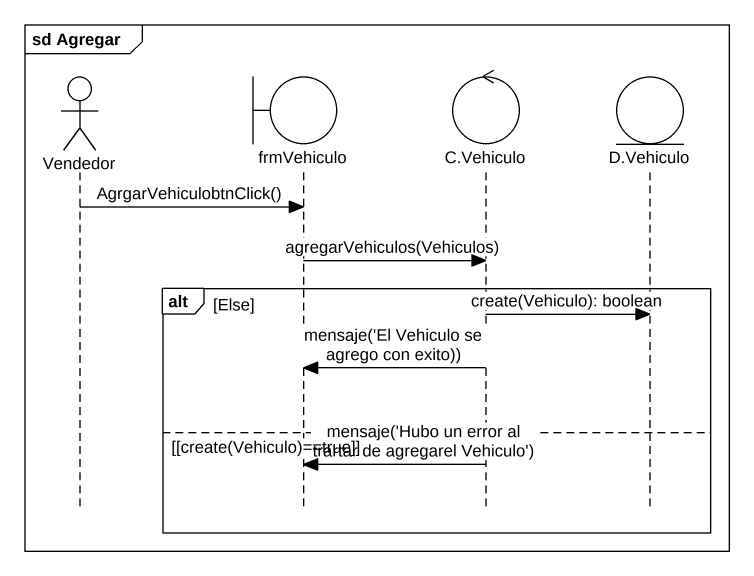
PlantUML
@startuml
mainframe sd Agregar
hide footbox
actor Vendedor
boundary frmVehiculo
control "C.Vehiculo" as C_Vehiculo
entity "D.Vehiculo" as D_Vehiculo

Vendedor -> frmVehiculo : AgrgarVehiculobtnClick()
frmVehiculo -> C_Vehiculo : agregarVehiculos(Vehiculos)
alt Else
  C_Vehiculo -> D_Vehiculo : create(Vehiculo): boolean
  C_Vehiculo -> frmVehiculo : mensaje('El Vehiculo se agrego con exito))
else [create(Vehiculo)==true]
  C_Vehiculo -> frmVehiculo : mensaje('Hubo un error al trartar de agregarel Vehiculo')
end
@enduml
